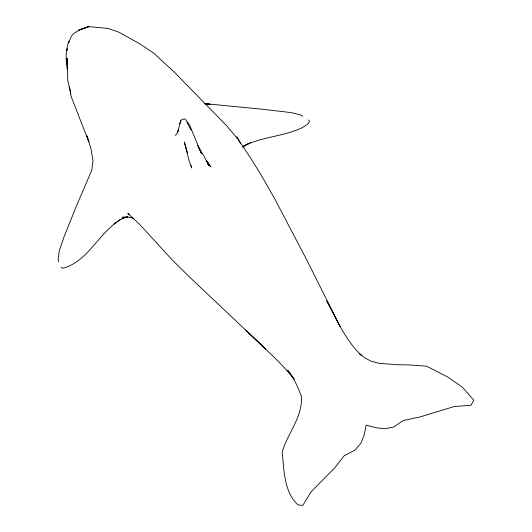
<?xml version="1.0" encoding="UTF-8"?>
<svg xmlns="http://www.w3.org/2000/svg" width="532" height="532" viewBox="0 0 532 532"><rect width="100%" height="100%" fill="white"/><g stroke="black" fill="none" stroke-linecap="round" stroke-linejoin="round"><path stroke-width="0.8" d="M67.285 48.917L66.959 50.407L67.298 48.871M68.641 42.706L71.521 35.897L74.161 33.197L80.684 29.313L88.964 26.6L108.062 28.415L119.102 32.272L139.524 43.697L153.402 52.901L174.057 71.9L225.874 124.92L238.263 139.59L250.585 158.051L260.434 173.844L274.186 197.844L306.818 260.008L339.975 326.355L326.788 300.979C337.168 319.938 345.567 340.739 361.813 355.669L359.16 353.441L365.052 357.989L371.23 361.248L379.263 363.343L397.025 364.733L408.104 364.892L426.484 366.142L447.831 377.075L462.175 387.003L473.826 400.164L470.96 405.264L454.109 406.561L420.207 416.902L403.243 420.546L393.727 427.036L384.822 428.765L376.084 427.735L366.176 425.148L364.167 434.837L361.162 442.857L355.177 449.999L344.264 455.665L334.794 467.768L311.187 491.674L302.808 505.4L297.98 504.881C283.722 491.535 284.148 470.069 282.179 452.08C287.586 433.201 303.173 416.436 301.298 395.961C297.774 386.97 293.937 377.793 287.699 370.285L294.036 378.99M68.581 42.932L68.98 41.17C65.35 49.981 65.735 60.189 67.285 69.526M198.123 146.652L201.548 153.761L189.578 125.073L185.249 119.108L183.866 118.962L180.966 120.126L177.668 132.122L178.466 129.941M180.966 120.126L179.577 124.009M178.619 129.283L176.87 133.745L175.367 135.454M113.801 223.999L120.332 219.43M242.652 147.151L248.67 143.534M250.552 142.669L243.164 146.287C261.678 136.651 283.523 136.644 302.256 127.667C304.816 125.885 308.294 124.594 309.464 121.456L308.653 119.953M122.446 218.373L125.386 217.169L127.873 216.797L121.742 218.732M204.448 103.587L261.943 109.193L291.19 112.591L299.902 114.752L302.814 116.209M204.421 103.627L210.546 104.378L204.773 103.574M133.239 218.2L129.362 217.222L122.387 217.222L125.386 217.169C100.215 228.308 90.014 260.973 62.889 268.294L61.14 267.343M128.305 213.711L129.609 214.436M127.653 213.345L139.211 223.899L171.956 259.643L189.226 276.726L265.747 349.092L248.497 332.739M245.804 330.106C261.937 346.299 279.825 361.068 294.05 379.01M206.243 160.651L208.185 162.579L210.612 166.682L206.243 160.824M207.54 164.016L209.076 165.851L204.241 156.568L197.518 145.416M186.925 122.34L191.061 130.101M236.846 136.631L240.437 143.367M86.603 135.268L88.917 141.745C82.793 126.902 77.253 111.833 71.288 96.944C70.676 95.308 69.32 84.049 70.663 94.051M86.59 135.334L90.872 148.142L93 160.77L91.79 170.154L76.568 205.658L64.099 236.673L59.345 250.658L58.174 258.705L58.44 261.737M70.177 90.5L67.73 80.379L67.145 58.281L67.291 64.605M186.366 149.04L184.318 141.984L189.113 160.824L191.693 167.952L191.055 165.572M186.825 150.609L187.51 152.963M85.865 27.677L78.689 30.211L88.964 26.6L85.865 27.677M69.812 88.99L69.207 87.009L69.812 88.99"/></g></svg>
